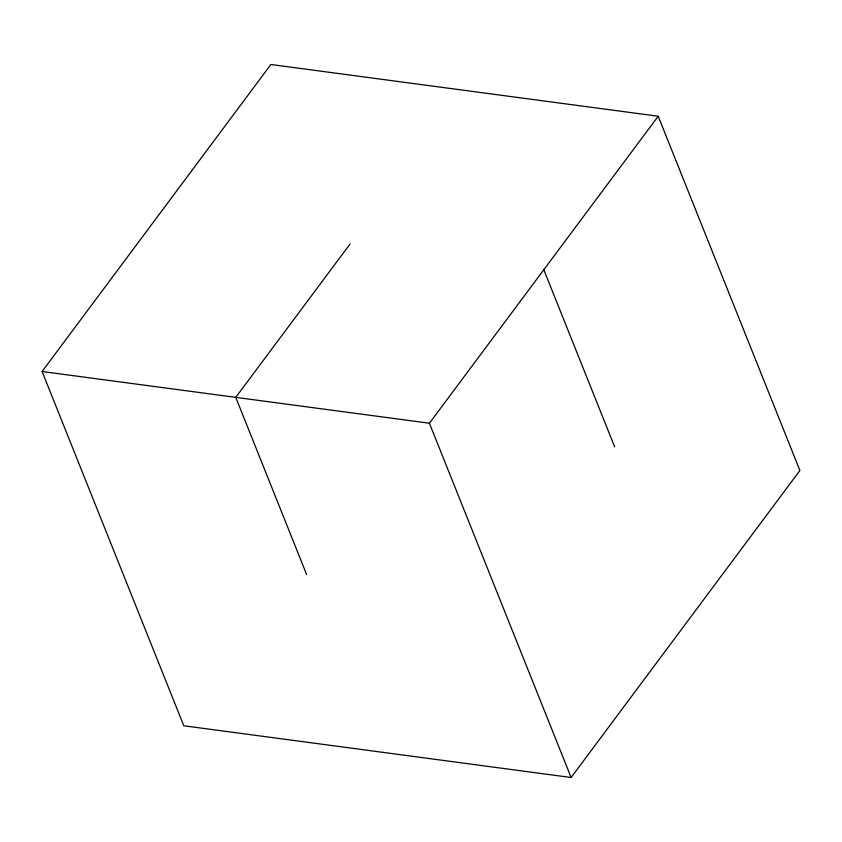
<?xml version="1.0" encoding="UTF-8"?>
<svg xmlns="http://www.w3.org/2000/svg" width="842" height="842" viewBox="0 0 842 842"><rect width="100%" height="100%" fill="white"/><g stroke="black" fill="none" stroke-linecap="round" stroke-linejoin="round"><path stroke-width="1.26" d="M42.1 371.501L270.882 64.497L658.202 116.228L799.9 470.499L571.118 777.503L183.798 725.772L42.1 371.501L429.42 423.231L571.118 777.503M350.156 243.864L235.76 397.371L306.604 574.497M429.42 423.231L658.202 116.228M543.806 269.735L614.66 446.87"/></g></svg>
